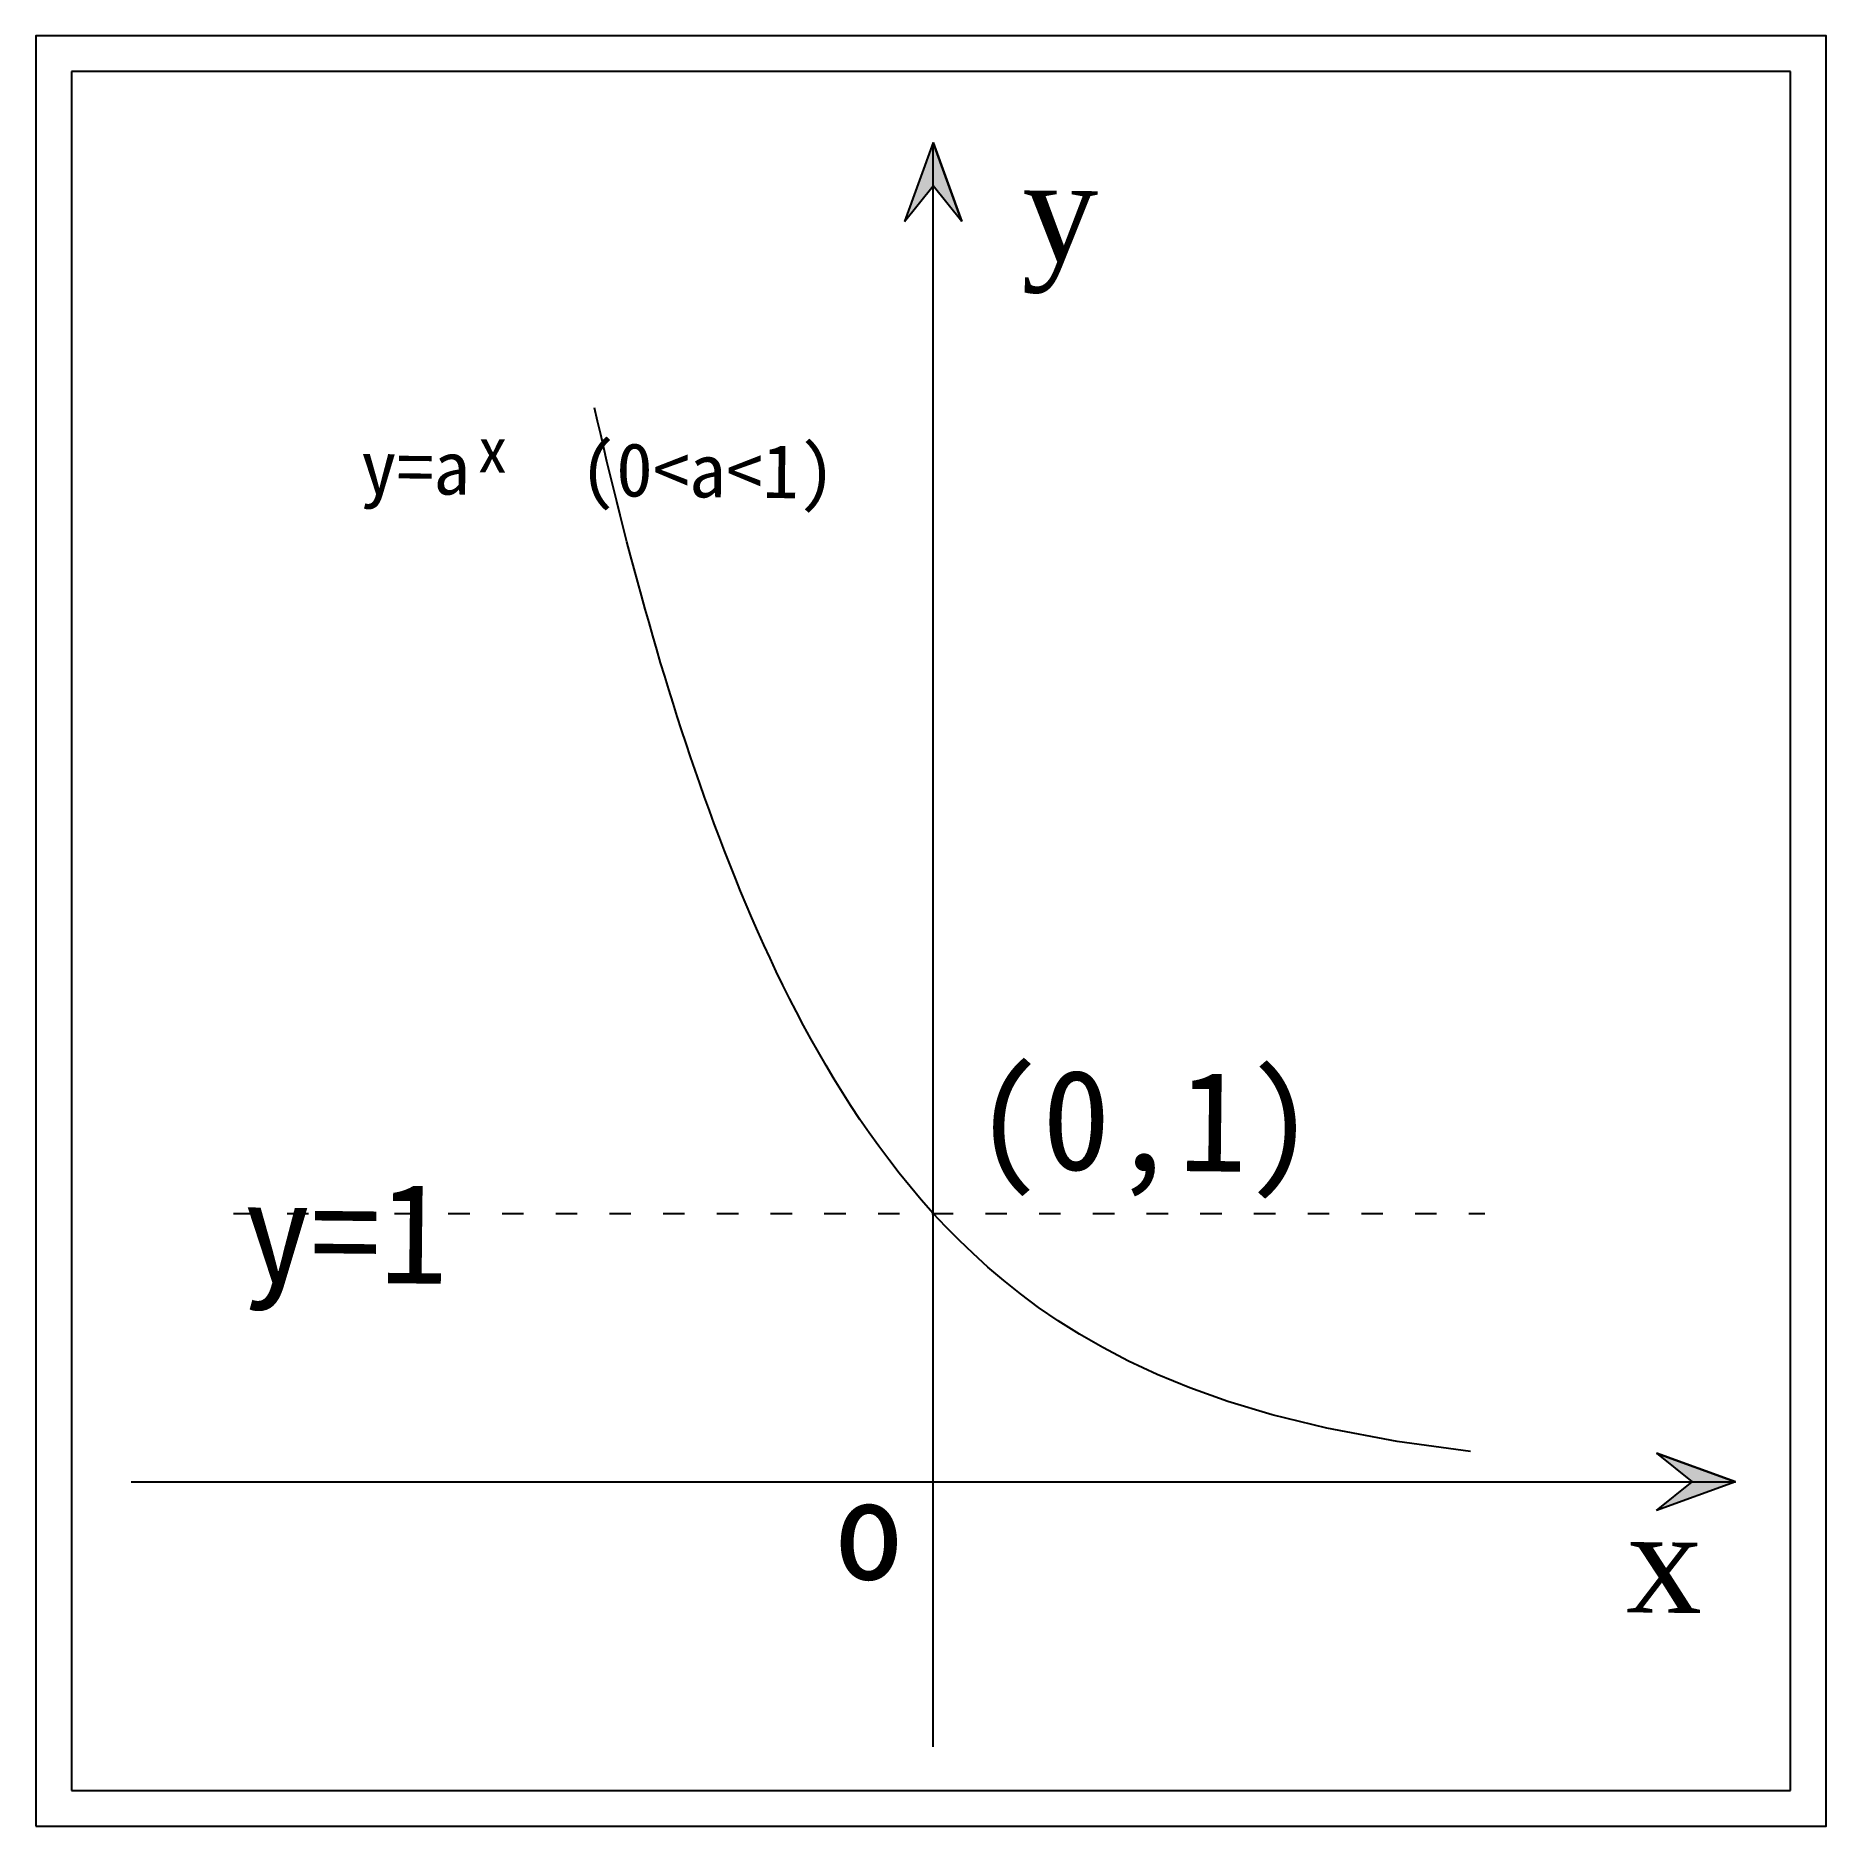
# Model space of a CAD drawing. Header units: millimetres. Extents: x 0 to 1000, y 0 to 1000.
import ezdxf

# ---------------------------------------------------------------- set-up
doc = ezdxf.new("R2010")
doc.units = ezdxf.units.MM
doc.linetypes.add('ACAD_ISO03W100', pattern=[30, 12, -18])
doc.layers.get('0').update_dxf_attribs({"color": 2})
for name, color, linetype in [('1', 1, 'Continuous'), ('2', 7, 'Continuous'), ('3', 7, 'Continuous')]:
    doc.layers.add(name, color=color, linetype=linetype)

msp = doc.modelspace()

# ---------------------------------------------------------------- hatches: boundary and pattern name
at = {"layer": '3'}
h = msp.add_hatch(color=256, dxfattribs=at)
h.paths.add_polyline_path([(501.3, 940.4), (501.3, 916.2), (517.3, 896.3)])
h.paths.add_polyline_path([(501.3, 940.4), (485.2, 896.3), (501.3, 916.2)])
h = msp.add_hatch(color=256, dxfattribs=at)
h.paths.add_polyline_path([(949.3, 192.3), (925.1, 192.3), (905.2, 208.4)])
h.paths.add_polyline_path([(949.3, 192.3), (905.2, 176.3), (925.1, 192.3)])

# ---------------------------------------------------------------- linework, layer by layer
at = {"color": 2}
msp.add_lwpolyline([(0, 0), (1000, 0), (1000, 1000), (0, 1000)], close=True, dxfattribs=at)
at = {"layer": '1', "color": 1}
for p, q in [((980, 980), (20, 980)), ((20, 980), (20, 20)), ((980, 20), (980, 980)), ((20, 20), (980, 20))]:
    msp.add_line(p, q, dxfattribs=at)
at = {"layer": '2'}
msp.add_lwpolyline([(801.3, 209.3), (760.3, 214.8), (721, 222.3), (690.6, 229.8), (665.7, 237.3), (644.6, 244.8), (626.4, 252.3), (610.3, 259.8), (595.9, 267.3), (582.9, 274.8), (571, 282.3), (560.1, 289.8), (550, 297.3), (540.6, 304.8), (531.8, 312.3), (523.5, 319.8), (515.7, 327.3), (508.3, 334.8), (501.3, 342.3), (494.6, 349.8), (488.3, 357.3), (482.2, 364.8), (476.4, 372.3), (470.8, 379.8), (465.5, 387.3), (460.3, 394.8), (455.3, 402.3), (450.6, 409.8), (445.9, 417.3), (441.4, 424.8), (437.1, 432.3), (432.9, 439.8), (428.8, 447.3), (424.9, 454.8), (421, 462.3), (417.3, 469.8), (413.6, 477.3), (410.1, 484.8), (406.6, 492.3), (403.3, 499.8), (400, 507.3), (396.8, 514.8), (393.6, 522.3), (390.6, 529.8), (387.6, 537.3), (384.6, 544.8), (381.8, 552.3), (378.9, 559.8), (376.2, 567.3), (373.5, 574.8), (370.8, 582.3), (368.2, 589.8), (365.7, 597.3), (363.2, 604.8), (360.7, 612.3), (358.3, 619.8), (355.9, 627.3), (353.6, 634.8), (351.3, 642.3), (349, 649.8), (346.8, 657.3), (344.6, 664.8), (342.5, 672.3), (340.4, 679.8), (338.3, 687.3), (336.2, 694.8), (334.2, 702.3), (332.2, 709.8), (330.2, 717.3), (328.3, 724.8), (326.4, 732.3), (324.5, 739.8), (322.6, 747.3), (320.8, 754.8), (319, 762.3), (317.2, 769.8), (315.5, 777.3), (313.7, 784.8), (312, 792.3)], dxfattribs=at)
at = {"layer": '3'}
for p, q in [((501.3, 940.4), (485.2, 896.3)), ((501.3, 44.3), (501.3, 940.4)), ((501.3, 940.4), (517.3, 896.3)), ((517.3, 896.3), (501.3, 940.4)), ((485.2, 896.3), (501.3, 916.2)), ((517.3, 896.3), (501.3, 916.2)), ((905.2, 208.4), (925.1, 192.3)), ((905.2, 208.4), (949.3, 192.3)), ((949.3, 192.3), (905.2, 208.4)), ((53.2, 192.3), (949.3, 192.3)), ((905.2, 176.3), (925.1, 192.3)), ((949.3, 192.3), (905.2, 176.3))]:
    msp.add_line(p, q, dxfattribs=at)
at = {"layer": '3', "linetype": 'ACAD_ISO03W100'}
msp.add_line((110.4, 342.3), (809.4, 342.3), dxfattribs=at)

# ---------------------------------------------------------------- texts
at = {"layer": '3', "attachment_point": 1, "rotation": 359.3838}
for s, insert, char_height, width in [('{\\fRomantic|b0|i0|c2|p2;y}', (551.3, 930.4), 56.044, 253.556), ('{\\fSimSun|b0|i0|c134|p2;y=a   (0<a<1)}', (181.5, 774.3), 30, 343.516), ('{\\fSimSun|b0|i0|c134|p2;x}', (246.8, 781.2), 25, 823.901), ('{\\fSimSun|b0|i0|c134|p2;(0,1)}', (524.3, 423.2), 56.044, 207.507), ('{\\fSimSun|b0|i0|c134|p2;y=1}', (116.1, 360.2), 56.044, 511.348), ('{\\fSimSun|b0|i0|c134|p2;o}', (446.6, 194), 56.044, 333.364), ('{\\fRomantic|b0|i0|c2|p2;x}', (888.8, 175.5), 56.044, 287.677)]:
    msp.add_mtext(s, dxfattribs=dict(at, insert=insert, char_height=char_height, width=width))

doc.saveas('drawing.dxf')
